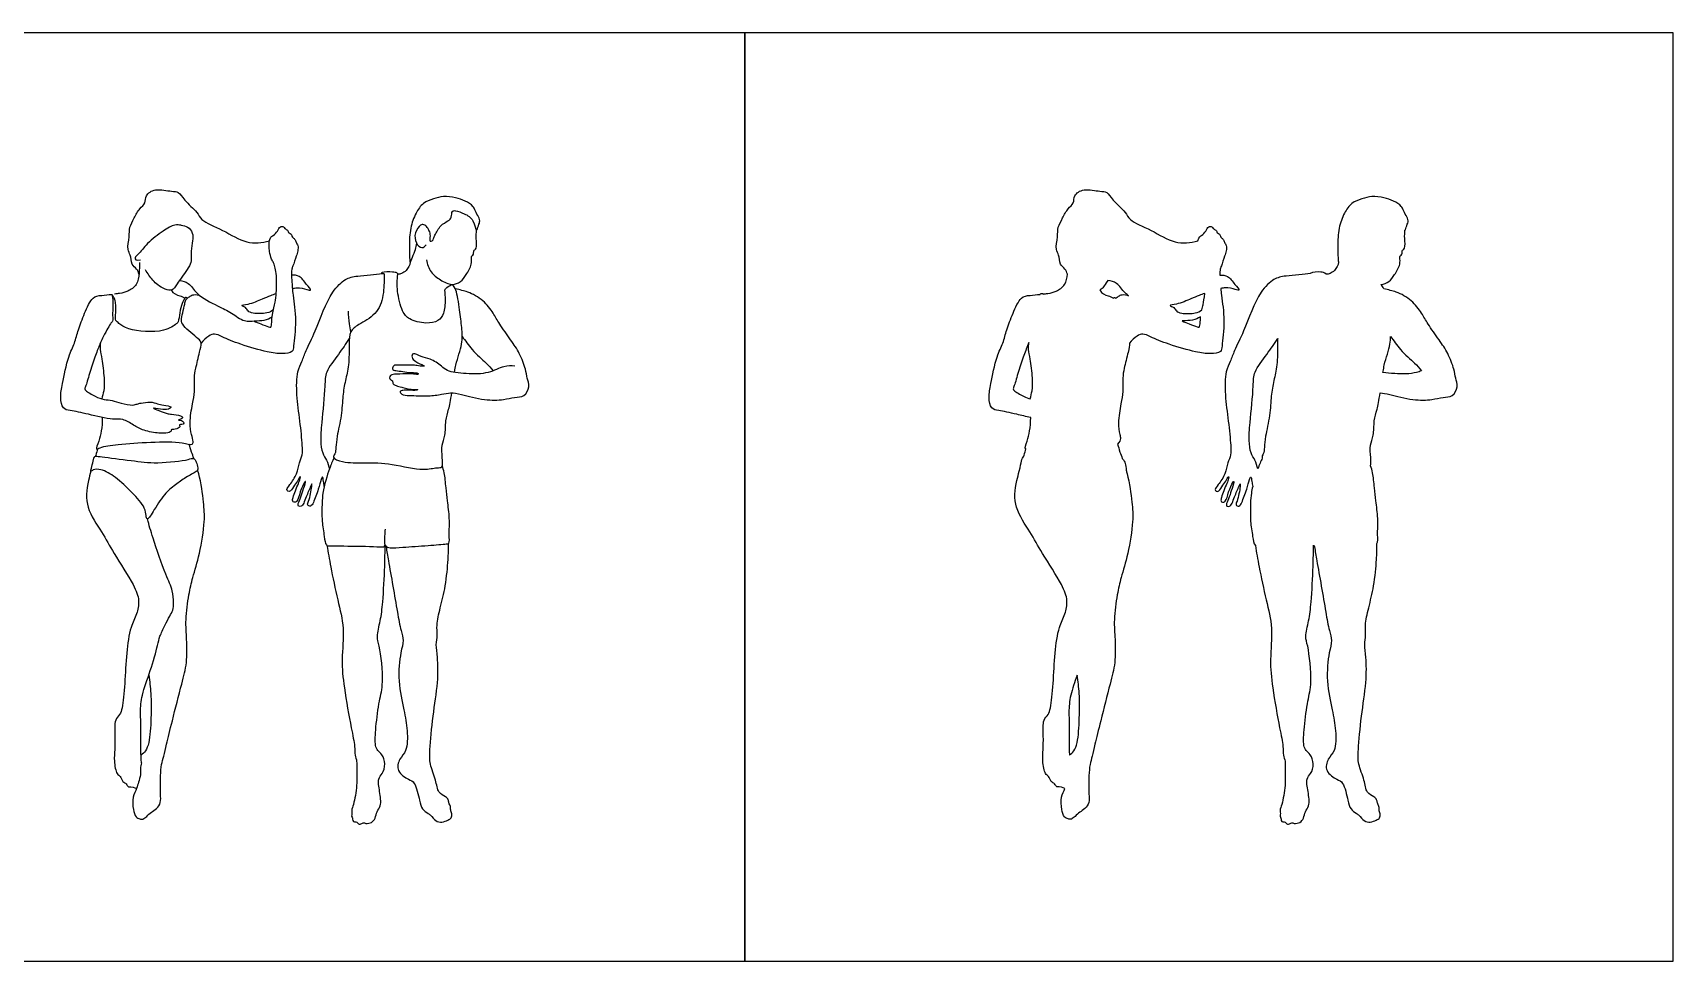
# Model space of a CAD drawing. Header units: millimetres. Extents: x 0 to 18.9, y 0.1 to 18.6.
# Drawn here: x 3.432 to 8.279, y 0.515 to 3.258 of the extents above; entities that cross this region are included whole.
import ezdxf

# ---------------------------------------------------------------- set-up
doc = ezdxf.new("R2010")
doc.units = ezdxf.units.MM
for name, color, linetype, true_color in [('AG-OUTLINE', 7, 'Continuous', 0x8000ff), ('AG-PEOPLE', 7, 'Continuous', 0x66ccff), ('X-VIEWPORT', 7, 'Continuous', 0xfb0280)]:
    doc.layers.add(name, color=color, linetype=linetype, true_color=true_color)

msp = doc.modelspace()

# ---------------------------------------------------------------- linework, layer by layer
at = {"layer": 'AG-OUTLINE'}
for points, knots in [([(6.4892, 2.5447), (6.4875, 2.5499), (6.4839, 2.5611), (6.4655, 2.5724), (6.4658, 2.6024), (6.453, 2.6168), (6.4619, 2.6561), (6.4597, 2.6834), (6.4758, 2.7106), (6.4896, 2.7391), (6.5101, 2.7534), (6.5072, 2.7793), (6.5385, 2.7998), (6.5847, 2.7883), (6.6078, 2.7901), (6.6224, 2.7613), (6.6632, 2.729), (6.6715, 2.7021), (6.7405, 2.6757), (6.8045, 2.6321), (6.853, 2.6377), (6.8747, 2.643)], [0, 0, 0, 0, 0.239263, 0.50073, 0.806694, 1.057499, 1.418442, 1.729655, 2.054409, 2.387502, 2.667167, 2.942077, 3.274179, 3.678462, 3.943182, 4.262072, 4.682379, 4.982809, 5.471815, 5.994841, 6.476848, 6.476848, 6.476848, 6.476848]), ([(7.4866, 2.6747), (7.4884, 2.6747), (7.4923, 2.69), (7.4986, 2.7021), (7.4902, 2.7182), (7.481, 2.7344), (7.4775, 2.7465), (7.452, 2.7628), (7.4253, 2.7704), (7.3888, 2.7776), (7.3598, 2.7667), (7.3273, 2.7568), (7.3061, 2.7245), (7.2897, 2.6808), (7.2878, 2.6292), (7.2887, 2.5964), (7.2896, 2.5802), (7.2909, 2.5802)], [3.668167, 3.668167, 3.668167, 3.668167, 3.890983, 4.119104, 4.361293, 4.616087, 4.822177, 5.134408, 5.455979, 5.809458, 6.137314, 6.473265, 6.830768, 7.236942, 7.662899, 8.017572, 8.226429, 8.226429, 8.226429, 8.226429]), ([(6.8747, 2.643), (6.8795, 2.6559), (6.8867, 2.6584), (6.8995, 2.6715), (6.9048, 2.686), (6.9179, 2.6865), (6.9188, 2.6783), (6.9301, 2.6761), (6.9308, 2.6651), (6.9405, 2.6648), (6.9409, 2.6532), (6.9506, 2.6494), (6.9524, 2.6381), (6.9606, 2.6298), (6.9587, 2.6123), (6.9539, 2.5987), (6.9448, 2.5682), (6.9403, 2.5615), (6.9401, 2.5491), (6.9402, 2.542)], [3.819411, 3.819411, 3.819411, 3.819411, 4.023675, 4.281542, 4.516603, 4.703087, 4.856406, 5.046824, 5.228166, 5.391655, 5.578719, 5.763015, 5.959006, 6.162369, 6.403636, 6.649787, 6.985721, 7.179287, 7.385638, 7.385638, 7.385638, 7.385638]), ([(7.4158, 2.5145), (7.4246, 2.5146), (7.4414, 2.5221), (7.4562, 2.5429), (7.474, 2.5726), (7.4717, 2.5922), (7.4718, 2.5993), (7.4799, 2.6033), (7.4763, 2.6147), (7.4897, 2.6202), (7.4847, 2.6515), (7.4864, 2.6665), (7.4866, 2.6747)], [1.095792, 1.095792, 1.095792, 1.095792, 1.382088, 1.686057, 2.032992, 2.288147, 2.433165, 2.59165, 2.770342, 2.963476, 3.279454, 3.573641, 3.573641, 3.573641, 3.573641]), ([(7.2909, 2.5802), (7.2893, 2.5713), (7.2806, 2.5547), (7.2659, 2.5463), (7.2578, 2.5445), (7.2539, 2.5443)], [0, 0, 0, 0, 0.3080518, 0.5467455, 0.7495261, 0.7495261, 0.7495261, 0.7495261]), ([(6.4174, 2.486), (6.4224, 2.4865), (6.4389, 2.4887), (6.4558, 2.4932), (6.4851, 2.5113), (6.4881, 2.534), (6.4892, 2.5447)], [-1.426976, -1.426976, -1.426976, -1.426976, -1.305997, -1.005365, -0.675485, -0.35796, -0.35796, -0.35796, -0.35796]), ([(6.6087, 2.5259), (6.601, 2.5147), (6.5973, 2.5077), (6.5912, 2.5004), (6.5848, 2.4982)], [2.1096939, 2.1096939, 2.1096939, 2.1096939, 2.396344, 2.6491809, 2.6491809, 2.6491809, 2.6491809]), ([(6.6703, 2.4803), (6.667, 2.4829), (6.6511, 2.4961), (6.6389, 2.5204), (6.6178, 2.5247), (6.6087, 2.5259)], [-0.7677158, -0.7677158, -0.7677158, -0.7677158, -0.677396, -0.3091808, 0, 0, 0, 0]), ([(7.2066, 2.5471), (7.19, 2.5446), (7.1346, 2.5402), (7.0984, 2.5324), (7.0491, 2.4851), (7.0168, 2.3862), (6.9834, 2.3222), (6.9714, 2.2865), (6.9549, 2.2562), (6.9543, 2.1854), (6.9652, 2.1133), (6.9722, 2.0408), (6.9734, 2.0112), (6.9624, 1.9866), (6.9574, 1.9543), (6.9367, 1.9241), (6.9241, 1.9091), (6.9289, 1.9018), (6.9386, 1.9032), (6.9483, 1.9227), (6.9595, 1.9346), (6.9665, 1.951), (6.9661, 1.9391), (6.9601, 1.9261), (6.9515, 1.9052), (6.9447, 1.8859), (6.9419, 1.8742), (6.9477, 1.8699), (6.9589, 1.8724), (6.9645, 1.9018), (6.9767, 1.9278), (6.9838, 1.9363), (6.9745, 1.9086), (6.9691, 1.8876), (6.959, 1.8679), (6.9591, 1.8578), (6.97, 1.8574), (6.977, 1.869), (6.983, 1.8868), (6.9959, 1.9166), (7.0003, 1.9281), (7.0002, 1.9154), (6.9964, 1.896), (6.9917, 1.8752), (6.9849, 1.862), (6.9978, 1.8573), (7.0059, 1.8712), (7.0196, 1.9094), (7.0268, 1.9348), (7.032, 1.9505), (7.0346, 1.9306), (7.0363, 1.9227), (7.0369, 1.9178)], [-14.560871, -14.560871, -14.560871, -14.560871, -14.00335, -13.61235, -13.145243, -12.301734, -11.793217, -11.437462, -11.100475, -10.612666, -10.088449, -9.588098, -9.272765, -8.976303, -8.636811, -8.273937, -8.027558, -7.88567, -7.723821, -7.455256, -7.193915, -6.994543, -6.849761, -6.616981, -6.332632, -6.059108, -5.867345, -5.728874, -5.558086, -5.238178, -4.908255, -4.786484, -4.511362, -4.20734, -3.933961, -3.771107, -3.606859, -3.401473, -3.1351, -2.787876, -2.632617, -2.470264, -2.194742, -1.913107, -1.710639, -1.53864, -1.321298, -0.938816, -0.616319, -0.443864, -0.228937, 0, 0, 0, 0]), ([(6.9402, 2.542), (6.9478, 2.5424), (6.9654, 2.5412), (6.9819, 2.5163), (7.0021, 2.494), (6.9829, 2.5006), (6.9625, 2.5055), (6.947, 2.5035), (6.9424, 2.5026)], [-4.405016, -4.405016, -4.405016, -4.405016, -4.123631, -3.791101, -3.523313, -3.329481, -3.006811, -2.874951, -2.874951, -2.874951, -2.874951]), ([(7.2539, 2.5443), (7.2484, 2.5499), (7.2382, 2.5516), (7.2142, 2.5519), (7.2066, 2.5471)], [0, 0, 0, 0, 0.3330293, 0.8348821, 0.8348821, 0.8348821, 0.8348821]), ([(6.381, 2.1212), (6.3675, 2.124), (6.3302, 2.1332), (6.2886, 2.1419), (6.262, 2.1455), (6.2558, 2.1833), (6.2635, 2.2214), (6.2785, 2.3014), (6.3001, 2.3395), (6.3094, 2.3817), (6.3277, 2.4277), (6.35, 2.4787), (6.3746, 2.4818), (6.3989, 2.484), (6.409, 2.4851)], [-5.878385, -5.878385, -5.878385, -5.878385, -5.603577, -5.168751, -4.892983, -4.562614, -4.180859, -3.653578, -3.260676, -2.884337, -2.458361, -2.038254, -1.729838, -1.492963, -1.492963, -1.492963, -1.492963]), ([(6.409, 2.4851), (6.409, 2.4854), (6.4088, 2.4863), (6.4116, 2.4873), (6.4145, 2.488), (6.4164, 2.4879), (6.4171, 2.4866), (6.4174, 2.486)], [-14.0123375, -14.0123375, -14.0123375, -14.0123375, -13.9536286, -13.8592664, -13.7532947, -13.6705839, -13.6200396, -13.6200396, -13.6200396, -13.6200396]), ([(6.5848, 2.4982), (6.5899, 2.4864), (6.6114, 2.4815), (6.6201, 2.4766), (6.6254, 2.4743)], [0, 0, 0, 0, 0.3857758, 0.7028872, 0.7028872, 0.7028872, 0.7028872]), ([(6.6254, 2.4743), (6.6265, 2.4754), (6.6286, 2.4763), (6.6314, 2.4746), (6.6313, 2.4734), (6.6313, 2.4731)], [-10.0853886, -10.0853886, -10.0853886, -10.0853886, -9.9780332, -9.8730383, -9.8509533, -9.8509533, -9.8509533, -9.8509533]), ([(6.6313, 2.4731), (6.6347, 2.4754), (6.6399, 2.4793), (6.6516, 2.486), (6.6649, 2.4834), (6.6703, 2.4803)], [0, 0, 0, 0, 0.2063498, 0.4036527, 0.6573835, 0.6573835, 0.6573835, 0.6573835]), ([(6.9424, 2.5026), (6.943, 2.4961), (6.9458, 2.4699), (6.9562, 2.4085), (6.9458, 2.3355), (6.9453, 2.3129), (6.9094, 2.3083), (6.8671, 2.3146), (6.7906, 2.3359), (6.7371, 2.3578), (6.713, 2.3706), (6.6945, 2.3621), (6.6787, 2.3492), (6.6729, 2.3408)], [7.742894, 7.742894, 7.742894, 7.742894, 7.917244, 8.430936, 8.936332, 9.182511, 9.501118, 9.896467, 10.42571, 10.878943, 11.167156, 11.418137, 11.743756, 11.743756, 11.743756, 11.743756]), ([(6.8951, 2.4881), (6.8893, 2.486), (6.874, 2.4804), (6.8547, 2.4719), (6.8161, 2.4551), (6.7853, 2.4528), (6.8063, 2.4471), (6.8102, 2.4343), (6.8274, 2.4279), (6.8684, 2.4275), (6.8807, 2.4353), (6.8868, 2.4392)], [-2.430707, -2.430707, -2.430707, -2.430707, -2.261301, -1.957303, -1.559618, -1.303042, -1.099226, -0.888716, -0.646897, -0.274532, 0, 0, 0, 0]), ([(6.8868, 2.4392), (6.888, 2.4445), (6.8918, 2.4618), (6.8937, 2.4716), (6.8951, 2.4881)], [1.4974409, 1.4974409, 1.4974409, 1.4974409, 1.6530292, 2.0001828, 2.0001828, 2.0001828, 2.0001828]), ([(7.4135, 2.1939), (7.422, 2.1936), (7.4457, 2.1883), (7.5102, 2.1717), (7.5652, 2.172), (7.598, 2.1823), (7.6292, 2.181), (7.6448, 2.2127), (7.6356, 2.2376), (7.6324, 2.2648), (7.6142, 2.3125), (7.5885, 2.3492), (7.554, 2.3977), (7.5363, 2.4305), (7.5083, 2.4678), (7.4638, 2.4934), (7.4381, 2.498), (7.4239, 2.5015)], [11.419755, 11.419755, 11.419755, 11.419755, 11.720015, 12.218972, 12.664626, 13.01182, 13.327671, 13.651806, 13.952305, 14.264908, 14.685467, 15.095983, 15.535751, 15.901863, 16.331975, 16.759036, 17.083755, 17.083755, 17.083755, 17.083755]), ([(6.8287, 2.4064), (6.8356, 2.4034), (6.8486, 2.3977), (6.8713, 2.3901), (6.8797, 2.386), (6.881, 2.3947), (6.8819, 2.4053), (6.8828, 2.4187)], [0, 0, 0, 0, 0.324955, 0.662009, 0.838228, 1.014607, 1.283108, 1.283108, 1.283108, 1.283108]), ([(6.8828, 2.4187), (6.8755, 2.4146), (6.8597, 2.4074), (6.8406, 2.4072), (6.8287, 2.4064)], [-2.8986996, -2.8986996, -2.8986996, -2.8986996, -2.5910989, -2.2638435, -2.2638435, -2.2638435, -2.2638435]), ([(6.3756, 2.3429), (6.3703, 2.3297), (6.36, 2.3033), (6.3448, 2.2594), (6.3338, 2.2169), (6.3285, 2.2059), (6.332, 2.1996), (6.3582, 2.1841), (6.3736, 2.1777), (6.3798, 2.176)], [-16.499602, -16.499602, -16.499602, -16.499602, -16.135614, -15.705675, -15.305589, -15.111867, -14.969205, -14.622652, -14.38392, -14.38392, -14.38392, -14.38392]), ([(6.3798, 2.176), (6.3812, 2.1845), (6.3869, 2.2027), (6.3869, 2.2381), (6.3805, 2.2935), (6.3737, 2.3209), (6.3747, 2.3359), (6.3756, 2.3429)], [-1.646135, -1.646135, -1.646135, -1.646135, -1.387991, -1.024358, -0.583264, -0.269705, 0, 0, 0, 0]), ([(6.6729, 2.3408), (6.6737, 2.3343), (6.6682, 2.3126), (6.6568, 2.2664), (6.652, 2.2388), (6.6548, 2.1963), (6.6473, 2.1623), (6.6378, 2.1063), (6.6429, 2.0725), (6.6492, 2.0559), (6.6376, 2.0423)], [-8.008379, -8.008379, -8.008379, -8.008379, -7.66789, -7.215626, -6.86344, -6.451707, -6.057327, -5.569861, -5.18389, -4.882323, -4.882323, -4.882323, -4.882323]), ([(7.052, 1.9691), (7.05, 1.978), (7.045, 1.996), (7.0296, 2.0158), (7.025, 2.0559), (7.0289, 2.1054), (7.0401, 2.2144), (7.0382, 2.2558), (7.0807, 2.3087), (7.0999, 2.3389), (7.1108, 2.3543)], [-3.303162, -3.303162, -3.303162, -3.303162, -2.994984, -2.70215, -2.343733, -1.910838, -1.296478, -0.912516, -0.444817, 0, 0, 0, 0]), ([(7.1108, 2.3543), (7.1103, 2.3492), (7.1099, 2.3259), (7.1106, 2.2763), (7.0989, 2.2306), (7.0904, 2.1839), (7.0892, 2.128), (7.0739, 2.067), (7.0714, 2.0348), (7.0702, 2.0139), (7.0631, 2.0068), (7.0653, 2.0015)], [3.033293, 3.033293, 3.033293, 3.033293, 3.179726, 3.64838, 4.062543, 4.470445, 4.924973, 5.401791, 5.744324, 6.012508, 6.209074, 6.209074, 6.209074, 6.209074]), ([(7.4217, 2.2543), (7.4235, 2.2657), (7.4294, 2.2948), (7.4423, 2.3268), (7.4441, 2.353), (7.4442, 2.3602)], [11.2490505, 11.2490505, 11.2490505, 11.2490505, 11.3501149, 11.8262806, 12.0092708, 12.0092708, 12.0092708, 12.0092708]), ([(7.4442, 2.3602), (7.4533, 2.3494), (7.4754, 2.3158), (7.5152, 2.2837), (7.5286, 2.2675), (7.5354, 2.2591)], [0.362046, 0.362046, 0.362046, 0.362046, 0.722812, 1.202523, 1.546698, 1.546698, 1.546698, 1.546698]), ([(7.5354, 2.2591), (7.5308, 2.2574), (7.507, 2.2492), (7.468, 2.2497), (7.4323, 2.2527), (7.4217, 2.2543)], [0.6346081, 0.6346081, 0.6346081, 0.6346081, 0.753047, 1.2293399, 1.4767033, 1.4767033, 1.4767033, 1.4767033]), ([(7.3852, 1.9785), (7.3871, 1.9839), (7.3853, 2.0065), (7.3819, 2.04), (7.3962, 2.0678), (7.3938, 2.1121), (7.4049, 2.1445), (7.4101, 2.171), (7.4135, 2.1939)], [8.719072, 8.719072, 8.719072, 8.719072, 8.974172, 9.33295, 9.65865, 10.044905, 10.396716, 10.757843, 10.757843, 10.757843, 10.757843]), ([(6.3667, 2.0285), (6.3621, 2.0302), (6.3735, 2.0565), (6.3808, 2.0916), (6.381, 2.1212)], [-2.9978913, -2.9978913, -2.9978913, -2.9978913, -2.6525064, -2.1004822, -2.1004822, -2.1004822, -2.1004822]), ([(6.6376, 2.0423), (6.6399, 2.0346), (6.6427, 2.0246), (6.6491, 2.0071), (6.6517, 1.9996)], [-11.3985221, -11.3985221, -11.3985221, -11.3985221, -11.1092698, -10.9332458, -10.9332458, -10.9332458, -10.9332458]), ([(6.3473, 1.9628), (6.3505, 1.9777), (6.3531, 1.9915), (6.3572, 2.0039), (6.3608, 2.0069)], [-5.5218802, -5.5218802, -5.5218802, -5.5218802, -5.1156689, -4.7873141, -4.7873141, -4.7873141, -4.7873141]), ([(6.3608, 2.0069), (6.361, 2.0076), (6.3638, 2.0169), (6.3649, 2.022), (6.3667, 2.0285)], [-0.2862548, -0.2862548, -0.2862548, -0.2862548, -0.2654114, 0, 0, 0, 0]), ([(6.6517, 1.9996), (6.657, 1.9939), (6.6599, 1.986), (6.6636, 1.9725), (6.6628, 1.9656)], [-2.5767427, -2.5767427, -2.5767427, -2.5767427, -2.2986424, -1.9616198, -1.9616198, -1.9616198, -1.9616198]), ([(6.4821, 1.0254), (6.4665, 1.0312), (6.4566, 1.027), (6.4527, 1.0402), (6.4399, 1.0443), (6.4349, 1.0622), (6.4218, 1.067), (6.4148, 1.1081), (6.4179, 1.1397), (6.4189, 1.1822), (6.4155, 1.2274), (6.4339, 1.2432), (6.4408, 1.2651), (6.4484, 1.339), (6.4512, 1.423), (6.4624, 1.5006), (6.4835, 1.5391), (6.4918, 1.5819), (6.4736, 1.6298), (6.4137, 1.7203), (6.3815, 1.7818), (6.3294, 1.8547), (6.3346, 1.9157), (6.3447, 1.9539), (6.3473, 1.9628)], [-9.075989, -9.075989, -9.075989, -9.075989, -8.865075, -8.666668, -8.450623, -8.2033, -7.990592, -7.614297, -7.2587, -6.856777, -6.454592, -6.176235, -5.895638, -5.37746, -4.796922, -4.263023, -3.861613, -3.478349, -3.044719, -2.412689, -1.887374, -1.330252, -0.78641, -0.610624, -0.610624, -0.610624, -0.610624]), ([(6.6628, 1.9656), (6.6638, 1.9622), (6.6726, 1.9306), (6.6807, 1.8706), (6.6848, 1.814), (6.6699, 1.7193), (6.6479, 1.6493), (6.636, 1.5982), (6.6257, 1.5228), (6.6308, 1.4666), (6.6321, 1.3944), (6.6152, 1.3338), (6.5882, 1.2259), (6.5709, 1.1586), (6.5632, 1.1212), (6.5551, 1.0952), (6.5527, 1.0626), (6.5521, 1.0095), (6.5551, 0.9844), (6.542, 0.9643), (6.5255, 0.9557), (6.5126, 0.9429), (6.5017, 0.9333), (6.4911, 0.9345), (6.4783, 0.9402), (6.4715, 0.9642), (6.4692, 0.9992), (6.4791, 1.0178), (6.4821, 1.0254)], [-10.692935, -10.692935, -10.692935, -10.692935, -10.626066, -10.082938, -9.634571, -9.06192, -8.556487, -8.128722, -7.623169, -7.172411, -6.685396, -6.2104, -5.587744, -5.091136, -4.736462, -4.438119, -4.097779, -3.667724, -3.372664, -3.100146, -2.846345, -2.593906, -2.376422, -2.193746, -1.986588, -1.700808, -1.349659, -1.037088, -1.037088, -1.037088, -1.037088]), ([(7.4036, 1.7486), (7.4072, 1.7536), (7.405, 1.7777), (7.4082, 1.8228), (7.4005, 1.8749), (7.3966, 1.912), (7.3925, 1.958), (7.3876, 1.9717), (7.3852, 1.9785)], [1.776261, 1.776261, 1.776261, 1.776261, 2.074381, 2.495733, 2.931445, 3.310105, 3.713147, 3.993634, 3.993634, 3.993634, 3.993634]), ([(7.0369, 1.9178), (7.0353, 1.911), (7.0297, 1.883), (7.0303, 1.846), (7.0295, 1.814), (7.0369, 1.772), (7.0393, 1.7486), (7.0447, 1.7433)], [0.722907, 0.722907, 0.722907, 0.722907, 0.861597, 1.303168, 1.645536, 2.050101, 2.359729, 2.359729, 2.359729, 2.359729]), ([(7.2194, 1.7394), (7.2216, 1.7254), (7.2261, 1.697), (7.2401, 1.6221), (7.2523, 1.5487), (7.2621, 1.4929), (7.2731, 1.462), (7.2606, 1.4244), (7.253, 1.3408), (7.2723, 1.2578), (7.2833, 1.1987), (7.283, 1.1356), (7.2579, 1.1142), (7.2485, 1.0747), (7.286, 1.0508), (7.3064, 1.0443), (7.3183, 0.9894), (7.324, 0.9649), (7.3434, 0.951), (7.3522, 0.9464), (7.3653, 0.9273), (7.3845, 0.9241), (7.4019, 0.931), (7.4134, 0.9374), (7.4145, 0.9503), (7.4091, 0.9612), (7.4114, 0.9722), (7.404, 0.982), (7.4045, 0.9927), (7.395, 1.0014), (7.3711, 1.0123), (7.3678, 1.051), (7.3471, 1.0978), (7.3488, 1.1413), (7.3571, 1.2414), (7.3736, 1.3348), (7.3729, 1.4106), (7.3657, 1.4489), (7.3722, 1.4788), (7.3674, 1.5088), (7.3801, 1.561), (7.3959, 1.623), (7.4035, 1.7012), (7.4038, 1.7328), (7.4036, 1.7486)], [0, 0, 0, 0, 0.384645, 0.898541, 1.420876, 1.862171, 2.186584, 2.545802, 3.087466, 3.637202, 4.104598, 4.555079, 4.886042, 5.229647, 5.598135, 5.867486, 6.29521, 6.602332, 6.872581, 7.063726, 7.337079, 7.590644, 7.845295, 8.050879, 8.250284, 8.454493, 8.64621, 8.846444, 9.030551, 9.233429, 9.519507, 9.877704, 10.295382, 10.683356, 11.271774, 11.865125, 12.373822, 12.73733, 13.05323, 13.374146, 13.800063, 14.284662, 14.805366, 15.212519, 15.212519, 15.212519, 15.212519]), ([(7.0447, 1.7433), (7.0482, 1.7219), (7.0555, 1.6794), (7.0763, 1.5806), (7.0975, 1.4999), (7.0868, 1.4044), (7.0945, 1.324), (7.1154, 1.2067), (7.1276, 1.1517), (7.1264, 1.1235), (7.1343, 1.106), (7.1319, 1.0812), (7.1334, 1.0635), (7.1332, 1.0336), (7.1288, 1.0048), (7.124, 0.9788), (7.1163, 0.9606), (7.1197, 0.9515), (7.1162, 0.9427), (7.1211, 0.9379), (7.1201, 0.9301), (7.1256, 0.9251), (7.1338, 0.9271), (7.1363, 0.9187), (7.1481, 0.9206), (7.1519, 0.9251), (7.1602, 0.9203), (7.1778, 0.9233), (7.1883, 0.9372), (7.191, 0.9577), (7.2065, 0.9736), (7.2011, 1.016), (7.193, 1.054), (7.2101, 1.068), (7.219, 1.0978), (7.2091, 1.1253), (7.1938, 1.1366), (7.1857, 1.1537), (7.189, 1.209), (7.1989, 1.2857), (7.2135, 1.3363), (7.2019, 1.4462), (7.1902, 1.4727), (7.2041, 1.5236), (7.2102, 1.5761), (7.2162, 1.6826), (7.2163, 1.723), (7.2163, 1.744)], [0, 0, 0, 0, 0.476699, 1.06585, 1.613484, 2.179262, 2.72313, 3.369574, 3.813787, 4.113261, 4.367954, 4.656167, 4.908999, 5.228769, 5.552743, 5.859919, 6.115515, 6.29322, 6.462992, 6.607343, 6.765594, 6.913906, 7.070206, 7.221815, 7.410094, 7.544023, 7.710735, 7.952197, 8.192755, 8.454568, 8.719757, 9.102988, 9.462171, 9.721946, 10.043358, 10.356361, 10.604814, 10.845565, 11.28154, 11.801251, 12.25061, 12.857386, 13.18074, 13.584495, 14.030707, 14.634947, 15.104674, 15.104674, 15.104674, 15.104674]), ([(7.2163, 1.744), (7.217, 1.7424), (7.2177, 1.7407), (7.2193, 1.7394), (7.2194, 1.7394)], [0, 0, 0, 0, 0.1372679, 0.1431417, 0.1431417, 0.1431417, 0.1431417]), ([(6.5181, 1.3598), (6.5108, 1.3387), (6.4965, 1.3001), (6.4929, 1.2503), (6.4959, 1.2077), (6.4943, 1.151), (6.4951, 1.1282), (6.4953, 1.123)], [-2.080616, -2.080616, -2.080616, -2.080616, -1.65604, -1.237608, -0.847285, -0.365528, -0.21362, -0.21362, -0.21362, -0.21362]), ([(6.4953, 1.123), (6.5002, 1.1268), (6.5097, 1.1366), (6.5212, 1.1621), (6.5254, 1.2352), (6.5256, 1.3045), (6.521, 1.3417), (6.5181, 1.3598)], [-1.994015, -1.994015, -1.994015, -1.994015, -1.740105, -1.43725, -0.935302, -0.435803, 0, 0, 0, 0])]:
    msp.add_open_spline(points, degree=3, knots=knots, dxfattribs=at)
for points in [[(7.4239, 2.5015), (7.4215, 2.5067), (7.4188, 2.5101), (7.4158, 2.5145)], [(7.0653, 2.0015), (7.0604, 1.9909), (7.0567, 1.9822), (7.052, 1.9691)]]:
    msp.add_open_spline(points, degree=3, dxfattribs=at)
at = {"layer": 'AG-PEOPLE'}
for points, knots in [([(3.746, 2.5447), (3.7443, 2.5499), (3.7407, 2.5611), (3.7223, 2.5724), (3.7226, 2.6024), (3.7098, 2.6168), (3.7187, 2.6561), (3.7165, 2.6834), (3.7326, 2.7106), (3.7464, 2.7391), (3.7669, 2.7534), (3.764, 2.7793), (3.7953, 2.7998), (3.8415, 2.7883), (3.8646, 2.7901), (3.8792, 2.7613), (3.92, 2.729), (3.9283, 2.7021), (3.9973, 2.6757), (4.0613, 2.6321), (4.1098, 2.6377), (4.1315, 2.643)], [0, 0, 0, 0, 0.239263, 0.50073, 0.806694, 1.057499, 1.418442, 1.729655, 2.054409, 2.387502, 2.667167, 2.942077, 3.274179, 3.678462, 3.943182, 4.262072, 4.682379, 4.982809, 5.471815, 5.994841, 6.476848, 6.476848, 6.476848, 6.476848]), ([(4.598, 2.6828), (4.5995, 2.6796), (4.6022, 2.6728), (4.6069, 2.6665), (4.6054, 2.6497), (4.6055, 2.64), (4.6133, 2.6435), (4.6174, 2.6499), (4.6195, 2.6605), (4.629, 2.6735), (4.6369, 2.6901), (4.6591, 2.7015), (4.6714, 2.7114), (4.6692, 2.7325), (4.6833, 2.7331), (4.7084, 2.7233), (4.7357, 2.7087), (4.7425, 2.6635), (4.749, 2.69), (4.7554, 2.7021), (4.747, 2.7182), (4.7378, 2.7344), (4.7343, 2.7465), (4.7088, 2.7628), (4.6821, 2.7704), (4.6456, 2.7776), (4.6166, 2.7667), (4.5841, 2.7568), (4.5629, 2.7245), (4.5465, 2.6808), (4.5446, 2.6292), (4.5455, 2.5964), (4.5468, 2.5734), (4.555, 2.5975), (4.5633, 2.6172), (4.5657, 2.6299), (4.5667, 2.636)], [0, 0, 0, 0, 0.192792, 0.357021, 0.602472, 0.760792, 0.902941, 1.066792, 1.258262, 1.493341, 1.746942, 2.038171, 2.268369, 2.51217, 2.69806, 3.00437, 3.345043, 3.665814, 3.890983, 4.119104, 4.361293, 4.616087, 4.822177, 5.134408, 5.455979, 5.809458, 6.137314, 6.473265, 6.830768, 7.236942, 7.662899, 8.017572, 8.226429, 8.464241, 8.756561, 9.01109, 9.01109, 9.01109, 9.01109]), ([(3.8704, 2.6891), (3.8644, 2.6901), (3.8509, 2.6923), (3.8148, 2.6721), (3.7714, 2.6379), (3.7454, 2.6042), (3.7326, 2.5945), (3.7355, 2.5841), (3.7507, 2.587)], [0, 0, 0, 0, 0.29712, 0.734934, 1.269606, 1.722707, 1.982196, 2.228398, 2.228398, 2.228398, 2.228398]), ([(3.8704, 2.6891), (3.8771, 2.6889), (3.8909, 2.6858), (3.9065, 2.6668), (3.9055, 2.643), (3.8981, 2.6134), (3.902, 2.5836), (3.8933, 2.5632), (3.8614, 2.5212), (3.8541, 2.5077), (3.8444, 2.496), (3.8226, 2.499), (3.8005, 2.5127), (3.7878, 2.5256), (3.7707, 2.5475), (3.7655, 2.5576)], [0, 0, 0, 0, 0.273513, 0.56101, 0.851828, 1.19189, 1.515977, 1.807939, 2.246963, 2.49234, 2.708772, 2.982539, 3.288652, 3.565187, 3.91066, 3.91066, 3.91066, 3.91066]), ([(4.0855, 2.4064), (4.0924, 2.4034), (4.1054, 2.3977), (4.1281, 2.3901), (4.1365, 2.386), (4.1378, 2.3947), (4.1391, 2.4102), (4.139, 2.4185), (4.1476, 2.4572), (4.1524, 2.4811), (4.1537, 2.5396), (4.1482, 2.5613), (4.1447, 2.5786), (4.1367, 2.5888), (4.1316, 2.6123), (4.1299, 2.6267), (4.1317, 2.6542), (4.1435, 2.6584), (4.1563, 2.6715), (4.1616, 2.686), (4.1747, 2.6865), (4.1756, 2.6783), (4.1869, 2.6761), (4.1876, 2.6651), (4.1973, 2.6648), (4.1977, 2.6532), (4.2074, 2.6494), (4.2092, 2.6381), (4.2174, 2.6298), (4.2155, 2.6123), (4.2107, 2.5987), (4.2016, 2.5682), (4.1963, 2.5601), (4.1975, 2.5233), (4.2007, 2.4811), (4.213, 2.4085), (4.2026, 2.3355), (4.2021, 2.3129), (4.1662, 2.3083), (4.1239, 2.3146), (4.0474, 2.3359), (3.9939, 2.3578), (3.9698, 2.3706), (3.9513, 2.3621), (3.9355, 2.3492), (3.9297, 2.3408)], [0, 0, 0, 0, 0.27965, 0.569712, 0.721362, 0.87315, 1.104217, 1.283108, 1.63912, 1.955238, 2.397311, 2.68322, 2.918105, 3.130631, 3.410869, 3.651043, 3.942664, 4.139868, 4.388824, 4.61576, 4.795799, 4.94382, 5.127656, 5.30273, 5.460569, 5.641169, 5.819095, 6.008312, 6.204647, 6.437575, 6.675219, 6.999542, 7.186418, 7.525066, 7.917244, 8.430936, 8.936332, 9.182511, 9.501118, 9.896467, 10.42571, 10.878943, 11.167156, 11.418137, 11.743756, 11.743756, 11.743756, 11.743756]), ([(4.598, 2.6828), (4.5957, 2.6865), (4.5878, 2.6924), (4.5767, 2.6909), (4.5587, 2.6673), (4.5627, 2.6368), (4.5813, 2.6182), (4.5916, 2.6275), (4.5949, 2.6314)], [0, 0, 0, 0, 0.21493, 0.397454, 0.703937, 1.030209, 1.299423, 1.531159, 1.531159, 1.531159, 1.531159]), ([(4.596, 2.587), (4.5977, 2.5745), (4.6064, 2.5491), (4.6359, 2.5276), (4.6701, 2.5096), (4.6979, 2.5217), (4.713, 2.5429), (4.7308, 2.5726), (4.7285, 2.5922), (4.7286, 2.5993), (4.7367, 2.6033), (4.7331, 2.6147), (4.7465, 2.6202), (4.7415, 2.6515), (4.7432, 2.6665), (4.7434, 2.6747)], [0, 0, 0, 0, 0.36328, 0.72026, 1.078173, 1.382088, 1.686057, 2.032992, 2.288147, 2.433165, 2.59165, 2.770342, 2.963476, 3.279454, 3.573641, 3.573641, 3.573641, 3.573641]), ([(3.7474, 2.579), (3.748, 2.5685), (3.7464, 2.5478), (3.7427, 2.5118), (3.7126, 2.4932), (3.6957, 2.4887), (3.6792, 2.4865), (3.6742, 2.486)], [0, 0, 0, 0, 0.3318, 0.675485, 1.005365, 1.305997, 1.426976, 1.426976, 1.426976, 1.426976]), ([(4.5477, 2.5802), (4.5461, 2.5713), (4.5374, 2.5547), (4.5227, 2.5463), (4.5146, 2.5445), (4.5107, 2.5443)], [0, 0, 0, 0, 0.3080518, 0.5467455, 0.7495261, 0.7495261, 0.7495261, 0.7495261]), ([(3.8655, 2.5259), (3.8746, 2.5247), (3.8957, 2.5204), (3.9144, 2.4833), (3.9791, 2.4499), (4.0184, 2.4325), (4.0562, 2.4028), (4.0874, 2.4072), (4.1165, 2.4074), (4.1323, 2.4146), (4.1396, 2.4187)], [0, 0, 0, 0, 0.309181, 0.677396, 1.173554, 1.573452, 1.965896, 2.288042, 2.602824, 2.8987, 2.8987, 2.8987, 2.8987]), ([(4.2937, 1.9178), (4.2931, 1.9227), (4.2914, 1.9306), (4.2888, 1.9505), (4.2836, 1.9348), (4.2764, 1.9094), (4.2627, 1.8712), (4.2546, 1.8573), (4.2417, 1.862), (4.2485, 1.8752), (4.2532, 1.896), (4.257, 1.9154), (4.2571, 1.9281), (4.2527, 1.9166), (4.2398, 1.8868), (4.2338, 1.869), (4.2268, 1.8574), (4.2159, 1.8578), (4.2158, 1.8679), (4.2259, 1.8876), (4.2313, 1.9086), (4.2406, 1.9363), (4.2335, 1.9278), (4.2213, 1.9018), (4.2157, 1.8724), (4.2045, 1.8699), (4.1987, 1.8742), (4.2015, 1.8859), (4.2083, 1.9052), (4.2169, 1.9261), (4.2229, 1.9391), (4.2233, 1.951), (4.2163, 1.9346), (4.2051, 1.9227), (4.1954, 1.9032), (4.1857, 1.9018), (4.1809, 1.9091), (4.1935, 1.9241), (4.2142, 1.9543), (4.2192, 1.9866), (4.2302, 2.0112), (4.229, 2.0408), (4.222, 2.1133), (4.2111, 2.1854), (4.2117, 2.2562), (4.2282, 2.2865), (4.2402, 2.3222), (4.2736, 2.3862), (4.3059, 2.4851), (4.3552, 2.5324), (4.3914, 2.5402), (4.4468, 2.5446), (4.4634, 2.5471)], [0, 0, 0, 0, 0.228937, 0.443864, 0.616319, 0.938816, 1.321298, 1.53864, 1.710639, 1.913107, 2.194742, 2.470264, 2.632617, 2.787876, 3.1351, 3.401473, 3.606859, 3.771107, 3.933961, 4.20734, 4.511362, 4.786484, 4.908255, 5.238178, 5.558086, 5.728874, 5.867345, 6.059108, 6.332632, 6.616981, 6.849761, 6.994543, 7.193915, 7.455256, 7.723821, 7.88567, 8.027558, 8.273937, 8.636811, 8.976303, 9.272765, 9.588098, 10.088449, 10.612666, 11.100475, 11.437462, 11.793217, 12.301734, 13.145243, 13.61235, 14.00335, 14.560871, 14.560871, 14.560871, 14.560871]), ([(4.1992, 2.5026), (4.2038, 2.5035), (4.2193, 2.5055), (4.2397, 2.5006), (4.2589, 2.494), (4.2387, 2.5163), (4.2222, 2.5412), (4.2046, 2.5424), (4.197, 2.542)], [2.874951, 2.874951, 2.874951, 2.874951, 3.006811, 3.329481, 3.523313, 3.791101, 4.123631, 4.405016, 4.405016, 4.405016, 4.405016]), ([(4.6488, 2.4976), (4.6502, 2.488), (4.6514, 2.469), (4.6487, 2.4286), (4.6313, 2.4038), (4.5937, 2.3974), (4.5433, 2.409), (4.5223, 2.4351), (4.5076, 2.4958), (4.5087, 2.5278), (4.5107, 2.5443), (4.5112, 2.5457), (4.5077, 2.5495), (4.495, 2.5516), (4.465, 2.5519), (4.4604, 2.5461), (4.4714, 2.5485), (4.4704, 2.5337), (4.4705, 2.4798), (4.449, 2.4243), (4.396, 2.3973), (4.368, 2.3765), (4.3665, 2.3365), (4.3674, 2.2763), (4.3557, 2.2306), (4.3472, 2.1839), (4.346, 2.128), (4.3307, 2.067), (4.3282, 2.0348), (4.327, 2.0139), (4.3149, 2.0017), (4.3524, 1.9862), (4.415, 1.9885), (4.4932, 1.9861), (4.5837, 1.9624), (4.624, 1.9742), (4.6449, 1.9717), (4.6423, 2.0047), (4.6387, 2.04), (4.653, 2.0678), (4.6506, 2.1121), (4.6617, 2.1445), (4.6669, 2.171), (4.6703, 2.1939)], [-2.979898, -2.979898, -2.979898, -2.979898, -2.660844, -2.289336, -1.980627, -1.624864, -1.208776, -0.875175, -0.416803, 0, 0, 0, 0.132552, 0.346816, 0.669697, 0.806082, 0.956581, 1.146472, 1.581401, 2.037482, 2.484675, 2.817717, 3.177522, 3.63912, 4.047048, 4.448809, 4.896494, 5.366135, 5.703511, 5.967657, 6.161264, 6.485053, 6.962548, 7.49734, 8.067802, 8.443753, 8.66719, 8.974172, 9.33295, 9.65865, 10.044905, 10.396716, 10.757843, 10.757843, 10.757843, 10.757843]), ([(3.6658, 2.4851), (3.6557, 2.484), (3.6314, 2.4818), (3.6068, 2.4787), (3.5845, 2.4277), (3.5662, 2.3817), (3.5569, 2.3395), (3.5353, 2.3014), (3.5203, 2.2214), (3.5126, 2.1833), (3.5188, 2.1455), (3.5454, 2.1419), (3.5967, 2.1312), (3.6671, 2.1131), (3.6979, 2.119), (3.7304, 2.098), (3.7598, 2.0819), (3.8045, 2.0737), (3.8297, 2.0744), (3.8432, 2.0803), (3.8392, 2.0863), (3.8497, 2.0852), (3.8656, 2.09), (3.8684, 2.0953), (3.8634, 2.1008), (3.8733, 2.0999), (3.8803, 2.1033), (3.8751, 2.1121), (3.8684, 2.1127), (3.8586, 2.1141), (3.8734, 2.1168), (3.8761, 2.1224), (3.8681, 2.1278), (3.8419, 2.1307), (3.8291, 2.1323), (3.8069, 2.1408), (3.7797, 2.1511), (3.8121, 2.1446), (3.8311, 2.1434), (3.8469, 2.1546), (3.8166, 2.1571), (3.8012, 2.1615), (3.7794, 2.169), (3.7527, 2.164), (3.7406, 2.1614), (3.7271, 2.156), (3.6925, 2.1625), (3.6678, 2.1727), (3.6419, 2.1733), (3.6179, 2.1824), (3.5888, 2.1996), (3.5853, 2.2059), (3.5906, 2.2169), (3.6016, 2.2594), (3.6168, 2.3033), (3.6304, 2.3383), (3.6376, 2.3552), (3.6517, 2.3794), (3.6604, 2.3976), (3.6697, 2.4058), (3.6674, 2.4231), (3.6696, 2.4526), (3.669, 2.4716), (3.6658, 2.4851)], [1.492963, 1.492963, 1.492963, 1.492963, 1.731945, 2.043104, 2.466947, 2.89671, 3.276397, 3.672793, 4.204763, 4.589913, 4.92322, 5.201441, 5.640133, 6.147375, 6.472917, 6.825932, 7.177441, 7.575626, 7.881203, 8.078911, 8.188542, 8.355345, 8.602111, 8.730883, 8.85241, 9.011976, 9.162192, 9.324083, 9.489718, 9.62109, 9.812231, 9.942322, 10.106764, 10.411397, 10.63111, 10.936048, 11.178071, 11.447025, 11.735698, 11.919208, 12.19618, 12.454499, 12.734659, 13.042091, 13.247747, 13.466159, 13.814072, 14.127981, 14.42048, 14.73239, 15.071826, 15.211558, 15.401301, 15.793171, 16.21428, 16.570793, 16.826255, 17.139601, 17.407542, 17.602207, 17.838289, 18.169933, 18.462054, 18.462054, 18.462054, 18.462054]), ([(3.6378, 2.1212), (3.6376, 2.0916), (3.6303, 2.0565), (3.6158, 2.0231), (3.6349, 2.0357), (3.6885, 2.0425), (3.7794, 2.049), (3.8692, 2.0507), (3.9036, 2.0384), (3.9078, 2.0513), (3.8997, 2.0725), (3.8946, 2.1063), (3.9041, 2.1623), (3.9116, 2.1963), (3.9088, 2.2388), (3.9136, 2.2664), (3.925, 2.3126), (3.9324, 2.3415), (3.9219, 2.355), (3.8756, 2.3901), (3.8702, 2.4088), (3.8757, 2.4304), (3.8812, 2.4557), (3.8836, 2.4681), (3.8897, 2.4737), (3.8853, 2.4764), (3.8806, 2.4741), (3.8717, 2.4569), (3.867, 2.4323), (3.8629, 2.4036), (3.8558, 2.3971), (3.818, 2.3696), (3.7156, 2.3769), (3.6886, 2.3981), (3.6767, 2.4077), (3.6769, 2.4179), (3.678, 2.45), (3.6768, 2.4713), (3.6658, 2.4851)], [2.100482, 2.100482, 2.100482, 2.100482, 2.587629, 2.892422, 3.103461, 3.556207, 4.166247, 4.762683, 5.095265, 5.274041, 5.560694, 5.927577, 6.390936, 6.765813, 7.157184, 7.491954, 7.921852, 8.245502, 8.492825, 8.959579, 9.225107, 9.512118, 9.831079, 10.05158, 10.205408, 10.315766, 10.443726, 10.704946, 11.031649, 11.354216, 11.533547, 11.936729, 12.561545, 12.919974, 13.13896, 13.32451, 13.677513, 14.012337, 14.012337, 14.012337, 14.012337]), ([(3.8416, 2.4982), (3.8467, 2.4864), (3.8682, 2.4815), (3.8769, 2.4766), (3.8822, 2.4743)], [0, 0, 0, 0, 0.3857758, 0.7028872, 0.7028872, 0.7028872, 0.7028872]), ([(3.8881, 2.4731), (3.8915, 2.4754), (3.8967, 2.4793), (3.9084, 2.486), (3.9217, 2.4834), (3.9271, 2.4803)], [0, 0, 0, 0, 0.2063498, 0.4036527, 0.6573835, 0.6573835, 0.6573835, 0.6573835]), ([(4.1436, 2.4392), (4.1375, 2.4353), (4.1252, 2.4275), (4.0842, 2.4279), (4.067, 2.4343), (4.0631, 2.4471), (4.0421, 2.4528), (4.0729, 2.4551), (4.1115, 2.4719), (4.1308, 2.4804), (4.1461, 2.486), (4.1519, 2.4881)], [0, 0, 0, 0, 0.274532, 0.646897, 0.888716, 1.099226, 1.303042, 1.559618, 1.957303, 2.261301, 2.430707, 2.430707, 2.430707, 2.430707]), ([(4.8569, 2.2731), (4.846, 2.2737), (4.8229, 2.2747), (4.7775, 2.2491), (4.7156, 2.2498), (4.6555, 2.2559), (4.6415, 2.2739), (4.6061, 2.2965), (4.5812, 2.2984), (4.5555, 2.3157), (4.5506, 2.2977), (4.5628, 2.2848), (4.5853, 2.2763), (4.5932, 2.2719), (4.5684, 2.2737), (4.558, 2.2771), (4.5105, 2.2749), (4.4989, 2.2769), (4.4919, 2.2629), (4.5066, 2.2591), (4.5263, 2.2575), (4.5489, 2.2532), (4.5711, 2.2539), (4.5719, 2.2474), (4.5544, 2.2509), (4.5171, 2.2494), (4.4976, 2.2493), (4.4891, 2.2468), (4.4854, 2.2385), (4.4895, 2.2322), (4.4965, 2.2308), (4.4956, 2.2186), (4.5064, 2.2153), (4.5225, 2.2104), (4.5377, 2.2068), (4.5538, 2.2039), (4.5731, 2.2042), (4.5649, 2.2004), (4.542, 2.2025), (4.5276, 2.2018), (4.5151, 2.1988), (4.5231, 2.1869), (4.5474, 2.1866), (4.6009, 2.1834), (4.639, 2.1891), (4.6675, 2.1961), (4.7003, 2.1888), (4.767, 2.1717), (4.822, 2.172), (4.8548, 2.1823), (4.886, 2.181), (4.9016, 2.2127), (4.8924, 2.2376), (4.8892, 2.2648), (4.871, 2.3125), (4.8453, 2.3492), (4.8108, 2.3977), (4.7931, 2.4305), (4.7651, 2.4678), (4.7206, 2.4934), (4.6949, 2.498), (4.6807, 2.5015)], [0, 0, 0, 0, 0.33883, 0.75563, 1.233557, 1.680119, 1.95831, 2.330537, 2.643558, 2.93491, 3.130881, 3.377302, 3.676669, 3.788208, 4.041255, 4.276191, 4.677064, 4.87809, 5.067616, 5.267007, 5.536078, 5.835418, 6.099718, 6.191543, 6.415864, 6.792876, 7.05547, 7.220976, 7.38511, 7.537443, 7.681418, 7.8655, 8.050842, 8.296986, 8.53094, 8.78711, 9.009568, 9.125071, 9.414087, 9.655332, 9.832793, 10.007423, 10.295016, 10.734873, 11.108002, 11.417655, 11.757116, 12.252622, 12.695194, 13.039985, 13.353652, 13.675545, 13.973965, 14.284406, 14.702056, 15.109732, 15.546459, 15.910038, 16.337176, 16.761282, 17.083755, 17.083755, 17.083755, 17.083755]), ([(4.6488, 2.4976), (4.6511, 2.5004), (4.6566, 2.5074), (4.6666, 2.5124), (4.6726, 2.5145)], [0.4493564, 0.4493564, 0.4493564, 0.4493564, 0.6040019, 0.8623732, 0.8623732, 0.8623732, 0.8623732]), ([(4.6785, 2.2543), (4.6803, 2.2657), (4.6862, 2.2948), (4.703, 2.3365), (4.7002, 2.3877), (4.6939, 2.4373), (4.6851, 2.4984), (4.6763, 2.5092), (4.6726, 2.5145)], [11.249051, 11.249051, 11.249051, 11.249051, 11.350115, 11.826281, 12.238343, 12.669258, 13.124571, 13.384541, 13.384541, 13.384541, 13.384541]), ([(4.3724, 2.3744), (4.3706, 2.3823), (4.3674, 2.3983), (4.3651, 2.4232), (4.3648, 2.4357)], [0, 0, 0, 0, 0.2923026, 0.6542319, 0.6542319, 0.6542319, 0.6542319]), ([(3.6324, 2.3429), (3.6315, 2.3359), (3.6305, 2.3209), (3.6373, 2.2935), (3.6437, 2.2381), (3.6437, 2.2027), (3.638, 2.1845), (3.6366, 2.176)], [0, 0, 0, 0, 0.269705, 0.583264, 1.024358, 1.387991, 1.646135, 1.646135, 1.646135, 1.646135]), ([(4.3676, 2.3543), (4.3567, 2.3389), (4.3375, 2.3087), (4.295, 2.2558), (4.2969, 2.2144), (4.2857, 2.1054), (4.2818, 2.0559), (4.2864, 2.0158), (4.3018, 1.996), (4.3068, 1.978), (4.3088, 1.9691)], [0, 0, 0, 0, 0.444817, 0.912516, 1.296478, 1.910838, 2.343733, 2.70215, 2.994984, 3.303162, 3.303162, 3.303162, 3.303162]), ([(4.701, 2.3602), (4.7101, 2.3494), (4.7322, 2.3158), (4.772, 2.2837), (4.7854, 2.2675), (4.7922, 2.2591)], [0.362046, 0.362046, 0.362046, 0.362046, 0.722812, 1.202523, 1.546698, 1.546698, 1.546698, 1.546698]), ([(3.9085, 1.9996), (3.9059, 2.0071), (3.8995, 2.0246), (3.8967, 2.0346), (3.8944, 2.0423)], [10.9332458, 10.9332458, 10.9332458, 10.9332458, 11.1092698, 11.3985221, 11.3985221, 11.3985221, 11.3985221]), ([(3.7709, 1.8214), (3.7749, 1.8209), (3.7937, 1.854), (3.823, 1.899), (3.8575, 1.9249), (3.8866, 1.9464), (3.9173, 1.9617), (3.9217, 1.9681), (3.9167, 1.986), (3.9128, 1.9966), (3.9056, 2.0023), (3.8893, 1.9946), (3.7959, 1.9839), (3.728, 1.9939), (3.6406, 2.0041), (3.6198, 2.0073), (3.6149, 2.0066), (3.6099, 1.9915), (3.6064, 1.973), (3.602, 1.9599), (3.6125, 1.9685), (3.6364, 1.9696), (3.6797, 1.9441), (3.7239, 1.9017), (3.7654, 1.8565), (3.7661, 1.8335), (3.7686, 1.8216), (3.7709, 1.8214)], [0, 0, 0, 0, 0.345007, 0.800059, 1.18093, 1.545593, 1.879726, 2.028434, 2.275396, 2.479181, 2.632663, 2.861476, 3.419574, 3.945769, 4.491331, 4.743644, 4.852058, 5.074991, 5.350784, 5.52188, 5.686237, 5.966155, 6.376095, 6.85329, 7.304911, 7.587436, 7.778996, 7.778996, 7.778996, 7.778996]), ([(3.6235, 2.0285), (3.6217, 2.022), (3.6206, 2.0169), (3.6178, 2.0076), (3.6176, 2.0069)], [0, 0, 0, 0, 0.2654114, 0.2862548, 0.2862548, 0.2862548, 0.2862548]), ([(4.3221, 2.0015), (4.3172, 1.9909), (4.308, 1.9695), (4.2863, 1.8984), (4.2871, 1.846), (4.2863, 1.814), (4.2937, 1.772), (4.2968, 1.7423), (4.3116, 1.7421), (4.3528, 1.7415), (4.4449, 1.7406), (4.474, 1.7377), (4.4726, 1.7495), (4.4727, 1.7717), (4.4735, 1.7845), (4.4741, 1.7912)], [0, 0, 0, 0, 0.349867, 0.857762, 1.287122, 1.620024, 2.013401, 2.314467, 2.50235, 2.88542, 3.470782, 3.752147, 3.91883, 4.19893, 4.465004, 4.465004, 4.465004, 4.465004]), ([(3.6041, 1.9628), (3.6015, 1.9539), (3.5914, 1.9157), (3.5862, 1.8547), (3.6383, 1.7818), (3.6705, 1.7203), (3.7304, 1.6298), (3.7486, 1.5819), (3.7403, 1.5391), (3.7192, 1.5006), (3.708, 1.423), (3.7052, 1.339), (3.6976, 1.2651), (3.6907, 1.2432), (3.6723, 1.2274), (3.6757, 1.1822), (3.6747, 1.1397), (3.6716, 1.1081), (3.6786, 1.067), (3.6917, 1.0622), (3.6967, 1.0443), (3.7095, 1.0402), (3.7134, 1.027), (3.7233, 1.0312), (3.7389, 1.0254)], [0.610624, 0.610624, 0.610624, 0.610624, 0.78641, 1.330252, 1.887374, 2.412689, 3.044719, 3.478349, 3.861613, 4.263023, 4.796922, 5.37746, 5.895638, 6.176235, 6.454592, 6.856777, 7.2587, 7.614297, 7.990592, 8.2033, 8.450623, 8.666668, 8.865075, 9.075989, 9.075989, 9.075989, 9.075989]), ([(3.7535, 1.1013), (3.752, 1.0954), (3.7494, 1.0829), (3.7522, 1.0657), (3.7441, 1.0432), (3.7397, 1.025), (3.726, 0.9992), (3.7283, 0.9642), (3.7351, 0.9402), (3.7479, 0.9345), (3.7585, 0.9333), (3.7694, 0.9429), (3.7823, 0.9557), (3.7988, 0.9643), (3.8119, 0.9844), (3.8089, 1.0095), (3.8095, 1.0626), (3.8119, 1.0952), (3.82, 1.1212), (3.8277, 1.1586), (3.845, 1.2259), (3.872, 1.3338), (3.8889, 1.3944), (3.8876, 1.4666), (3.8825, 1.5228), (3.8928, 1.5982), (3.9047, 1.6493), (3.9267, 1.7193), (3.9416, 1.814), (3.9375, 1.8706), (3.9294, 1.9306), (3.9206, 1.9622), (3.9196, 1.9656)], [0, 0, 0, 0, 0.253067, 0.49842, 0.780406, 1.037088, 1.349659, 1.700808, 1.986588, 2.193746, 2.376422, 2.593906, 2.846345, 3.100146, 3.372664, 3.667724, 4.097779, 4.438119, 4.736462, 5.091136, 5.587744, 6.2104, 6.685396, 7.172411, 7.623169, 8.128722, 8.556487, 9.06192, 9.634571, 10.082938, 10.626066, 10.692935, 10.692935, 10.692935, 10.692935]), ([(4.4731, 1.744), (4.4783, 1.7376), (4.49, 1.7349), (4.5288, 1.7385), (4.5977, 1.7424), (4.6519, 1.7477), (4.6645, 1.7479), (4.6618, 1.7777), (4.665, 1.8228), (4.6573, 1.8749), (4.6534, 1.912), (4.6493, 1.958), (4.6444, 1.9717), (4.642, 1.9785)], [0, 0, 0, 0, 0.215842, 0.594493, 1.124309, 1.572028, 1.746011, 2.048198, 2.475298, 2.916955, 3.30078, 3.709321, 3.993634, 3.993634, 3.993634, 3.993634]), ([(3.7535, 1.1013), (3.7526, 1.1142), (3.7507, 1.1392), (3.7527, 1.2077), (3.7497, 1.2503), (3.7536, 1.3037), (3.7802, 1.3708), (3.8015, 1.4469), (3.8064, 1.4741), (3.8232, 1.5066), (3.8359, 1.534), (3.8478, 1.5518), (3.8484, 1.575), (3.8463, 1.6122), (3.8238, 1.6578), (3.7866, 1.7657), (3.7762, 1.8022), (3.7709, 1.8214)], [0, 0, 0, 0, 0.365528, 0.847285, 1.237608, 1.65604, 2.168732, 2.687852, 2.997779, 3.347541, 3.674706, 3.939401, 4.215985, 4.563982, 4.991197, 5.615859, 6.070318, 6.070318, 6.070318, 6.070318]), ([(4.4762, 1.7394), (4.4784, 1.7254), (4.4829, 1.697), (4.4969, 1.6221), (4.5091, 1.5487), (4.5189, 1.4929), (4.5299, 1.462), (4.5174, 1.4244), (4.5098, 1.3408), (4.5291, 1.2578), (4.5401, 1.1987), (4.5398, 1.1356), (4.5147, 1.1142), (4.5053, 1.0747), (4.5428, 1.0508), (4.5632, 1.0443), (4.5751, 0.9894), (4.5808, 0.9649), (4.6002, 0.951), (4.609, 0.9464), (4.6221, 0.9273), (4.6413, 0.9241), (4.6587, 0.931), (4.6702, 0.9374), (4.6713, 0.9503), (4.6659, 0.9612), (4.6682, 0.9722), (4.6608, 0.982), (4.6613, 0.9927), (4.6518, 1.0014), (4.6279, 1.0123), (4.6246, 1.051), (4.6039, 1.0978), (4.6056, 1.1413), (4.6139, 1.2414), (4.6304, 1.3348), (4.6297, 1.4106), (4.6225, 1.4489), (4.629, 1.4788), (4.6242, 1.5088), (4.6369, 1.561), (4.6527, 1.623), (4.6603, 1.7012), (4.6606, 1.7328), (4.6604, 1.7486)], [0, 0, 0, 0, 0.384645, 0.898541, 1.420876, 1.862171, 2.186584, 2.545802, 3.087466, 3.637202, 4.104598, 4.555079, 4.886042, 5.229647, 5.598135, 5.867486, 6.29521, 6.602332, 6.872581, 7.063726, 7.337079, 7.590644, 7.845295, 8.050879, 8.250284, 8.454493, 8.64621, 8.846444, 9.030551, 9.233429, 9.519507, 9.877704, 10.295382, 10.683356, 11.271774, 11.865125, 12.373822, 12.73733, 13.05323, 13.374146, 13.800063, 14.284662, 14.805366, 15.212519, 15.212519, 15.212519, 15.212519]), ([(4.3015, 1.7433), (4.305, 1.7219), (4.3123, 1.6794), (4.3331, 1.5806), (4.3543, 1.4999), (4.3436, 1.4044), (4.3513, 1.324), (4.3722, 1.2067), (4.3844, 1.1517), (4.3832, 1.1235), (4.3911, 1.106), (4.3887, 1.0812), (4.3902, 1.0635), (4.39, 1.0336), (4.3856, 1.0048), (4.3808, 0.9788), (4.3731, 0.9606), (4.3765, 0.9515), (4.373, 0.9427), (4.3779, 0.9379), (4.3769, 0.9301), (4.3824, 0.9251), (4.3906, 0.9271), (4.3931, 0.9187), (4.4049, 0.9206), (4.4087, 0.9251), (4.417, 0.9203), (4.4346, 0.9233), (4.4451, 0.9372), (4.4478, 0.9577), (4.4633, 0.9736), (4.4579, 1.016), (4.4498, 1.054), (4.4669, 1.068), (4.4758, 1.0978), (4.4659, 1.1253), (4.4506, 1.1366), (4.4425, 1.1537), (4.4458, 1.209), (4.4557, 1.2857), (4.4703, 1.3363), (4.4587, 1.4462), (4.447, 1.4727), (4.4609, 1.5236), (4.467, 1.5761), (4.473, 1.6826), (4.4731, 1.723), (4.4731, 1.744)], [0, 0, 0, 0, 0.476699, 1.06585, 1.613484, 2.179262, 2.72313, 3.369574, 3.813787, 4.113261, 4.367954, 4.656167, 4.908999, 5.228769, 5.552743, 5.859919, 6.115515, 6.29322, 6.462992, 6.607343, 6.765594, 6.913906, 7.070206, 7.221815, 7.410094, 7.544023, 7.710735, 7.952197, 8.192755, 8.454568, 8.719757, 9.102988, 9.462171, 9.721946, 10.043358, 10.356361, 10.604814, 10.845565, 11.28154, 11.801251, 12.25061, 12.857386, 13.18074, 13.584495, 14.030707, 14.634947, 15.104674, 15.104674, 15.104674, 15.104674]), ([(3.7749, 1.3598), (3.7778, 1.3417), (3.7824, 1.3045), (3.7822, 1.2352), (3.778, 1.1621), (3.7665, 1.1366), (3.757, 1.1268), (3.7521, 1.123)], [0, 0, 0, 0, 0.435803, 0.935302, 1.43725, 1.740105, 1.994015, 1.994015, 1.994015, 1.994015])]:
    msp.add_open_spline(points, degree=3, knots=knots, dxfattribs=at)
at = {"layer": 'X-VIEWPORT'}
for points in [[(2.793, 3.2579), (2.793, 0.5147), (5.5362, 0.5147), (5.5362, 3.2579)], [(5.5362, 3.2579), (5.5362, 0.5147), (8.2794, 0.5147), (8.2794, 3.2579)]]:
    msp.add_lwpolyline(points, close=True, dxfattribs=at)

doc.saveas('drawing.dxf')
